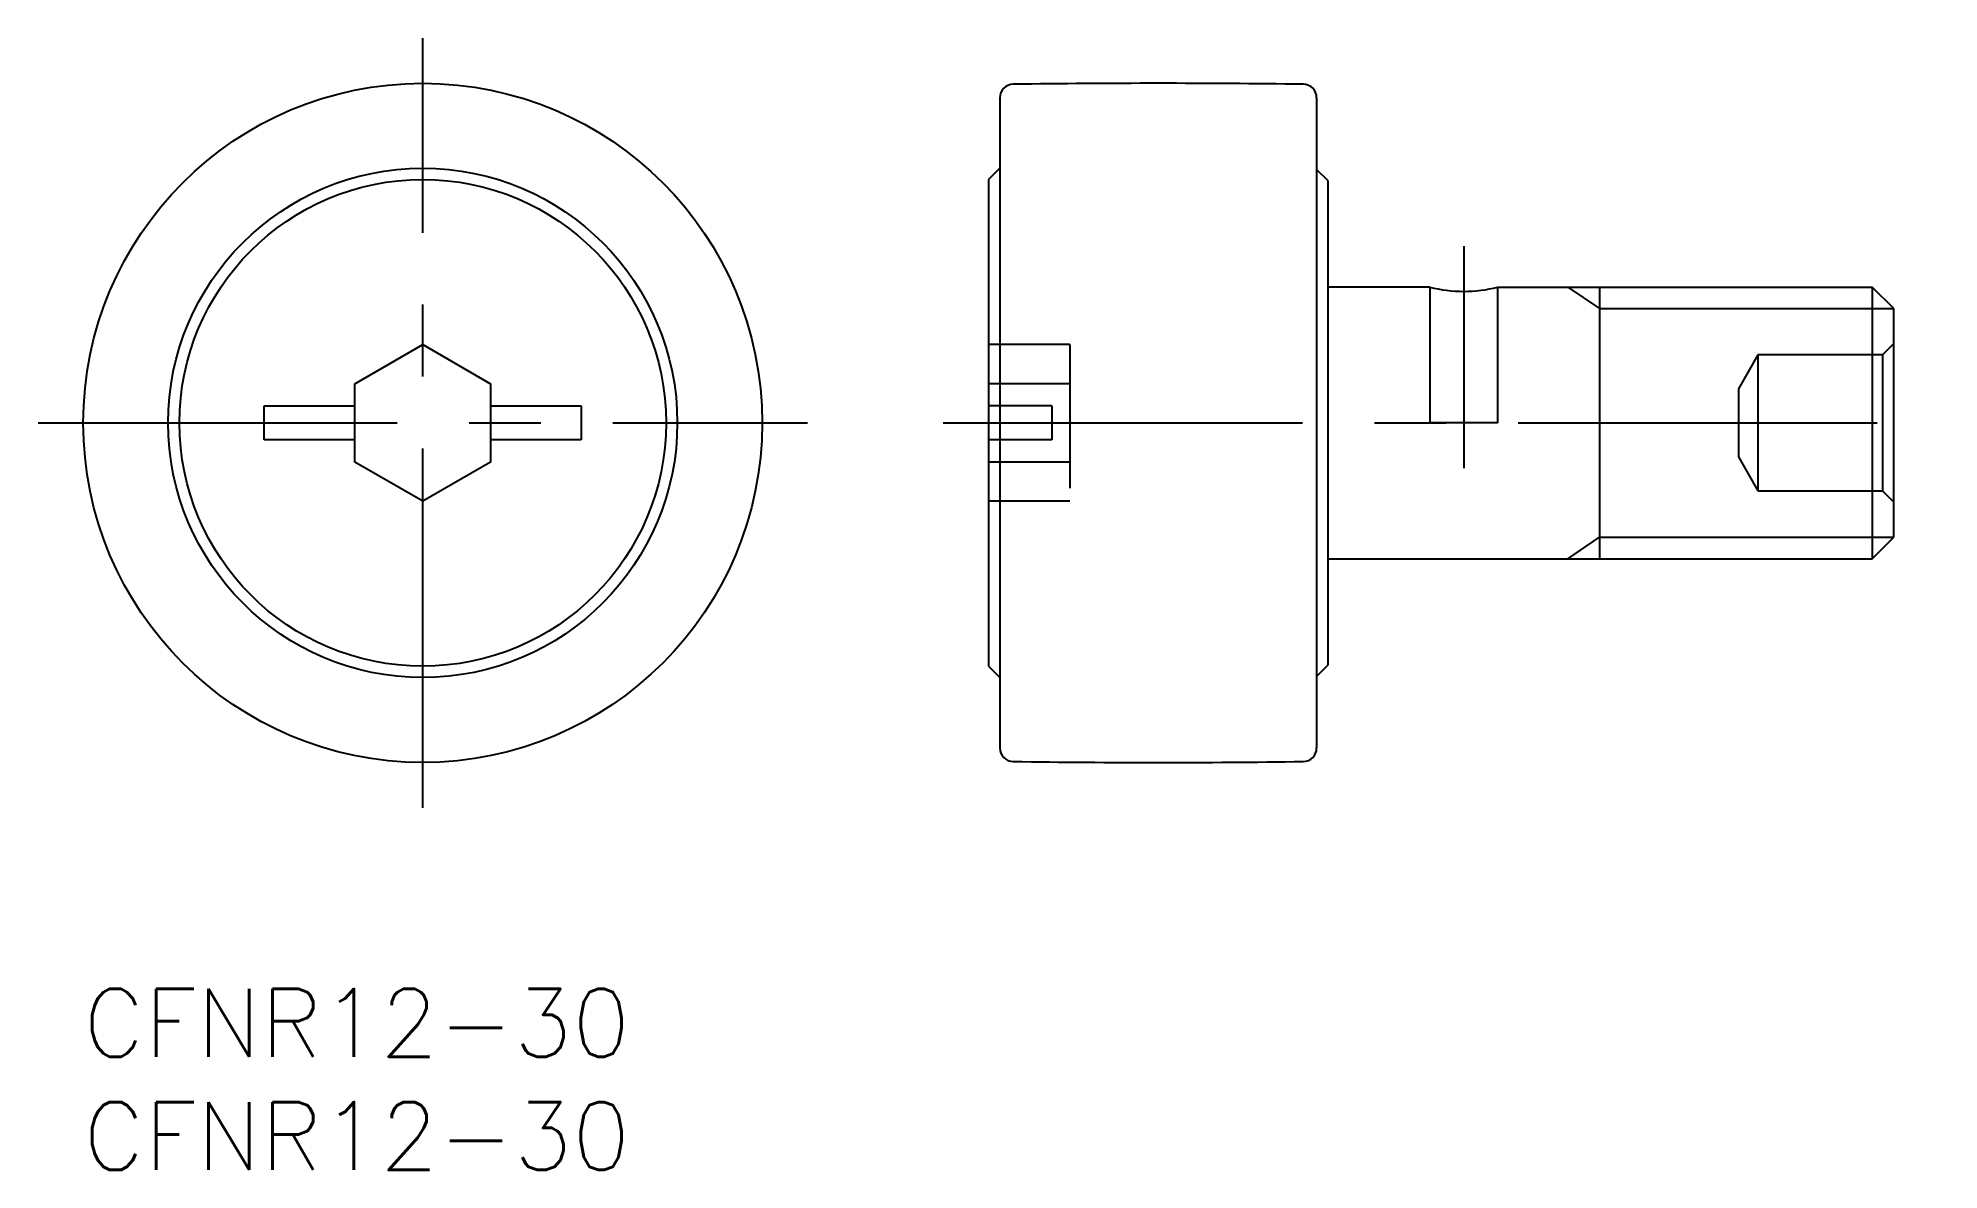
# Model space of a CAD drawing. Extents: x -2 to 82, y -8 to 42.
import ezdxf

# ---------------------------------------------------------------- set-up
doc = ezdxf.new("R2010")
doc.units = 0
doc.header["$LTSCALE"] = 0.5
doc.linetypes.add('CENTER', pattern=[50.8, 31.75, -6.35, 6.35, -6.35])
doc.linetypes.add('DASHED', pattern=[19.05, 12.7, -6.35])
for name, color, linetype in [('MSM_CENTER', 1, 'CENTER'), ('MSM_CONTINUOUS', 7, 'CONTINUOUS'), ('MSM_DASHED', 4, 'DASHED'), ('MSM_NARROW', 5, 'CONTINUOUS'), ('MSM_PART_NUMBER', 7, 'CONTINUOUS')]:
    doc.layers.add(name, color=color, linetype=linetype)
doc.styles.get("Standard").update_dxf_attribs({"font": 'txt.shx', "height": 3, "bigfont": 'bigfont.shx'})

# ---------------------------------------------------------------- blocks, each defined once
blk = doc.blocks.new('*U14')
at = {"layer": 'MSM_PART_NUMBER'}
blk.add_text('CFNR12-30', height=3, dxfattribs=at).set_placement((0, -3))
blk = doc.blocks.new('*U15')
at = {"layer": 'MSM_PART_NUMBER'}
blk.add_text('CFNR12-30', height=3, dxfattribs=at).set_placement((0, -8))

msp = doc.modelspace()

# ---------------------------------------------------------------- linework, layer by layer
at = {"layer": 'MSM_CENTER'}
for p, q in [((15, 8), (15, 42)), ((61, 32.81), (61, 23)), ((-2, 25), (32, 25)), ((38, 25), (82, 25))]:
    msp.add_line(p, q, dxfattribs=at)
at = {"layer": 'MSM_CONTINUOUS'}
for p, q in [((40.5, 39.359), (40.5, 10.641)), ((54.5, 39.359), (54.5, 10.641)), ((40.5, 36.25), (40, 35.75)), ((55, 35.7), (54.5, 36.2)), ((40, 35.75), (40, 14.25)), ((55, 35.7), (55, 14.3)), ((59.5, 31), (55, 31)), ((62.5, 31), (79.053, 31)), ((67, 31), (67, 19)), ((80, 30.053), (79.053, 31)), ((79.053, 31), (79.053, 19)), ((80, 19.947), (80, 30.053)), ((12, 26.732), (15, 28.464)), ((15, 28.464), (18, 26.732)), ((12, 23.268), (12, 26.732)), ((18, 26.732), (18, 23.268)), ((8, 24.25), (8, 25.75)), ((8, 25.75), (12, 25.75)), ((18, 25.75), (22, 25.75)), ((22, 25.75), (22, 24.25)), ((12, 24.25), (8, 24.25)), ((22, 24.25), (18, 24.25)), ((15, 21.536), (12, 23.268)), ((18, 23.268), (15, 21.536)), ((79.053, 19), (80, 19.947)), ((55, 19), (79.053, 19)), ((54.5, 13.8), (55, 14.3)), ((40, 14.25), (40.5, 13.75))]:
    msp.add_line(p, q, dxfattribs=at)
for radius in [15, 11.25, 10.75]:
    msp.add_circle((15, 25), radius, dxfattribs=at)
for centre, radius, start, end in [((41.1, 39.359), 0.6, 90.73427, 180), ((47.5, -460), 500, 89.26571, 90.73429), ((53.9, 39.359), 0.6, 0, 89.26571), ((61, 36.838), 6.028, 255.59058, 284.40942), ((41.1, 10.641), 0.6, 180, 269.26573), ((53.9, 10.641), 0.6, 270.73429, 0), ((47.5, 510), 500, 269.26571, 270.73429)]:
    msp.add_arc(centre, radius, start, end, dxfattribs=at)
at = {"layer": 'MSM_DASHED'}
for p, q in [((59.5, 31), (59.5, 25)), ((62.5, 25), (62.5, 31)), ((43.6, 28.464), (40, 28.464)), ((43.6, 28.464), (43.6, 21.536)), ((74, 28), (73.134, 26.5)), ((79.5, 28), (74, 28)), ((74, 28), (74, 22)), ((80, 28.5), (79.5, 28)), ((79.5, 28), (79.5, 22)), ((43.6, 26.732), (40, 26.732)), ((73.134, 26.5), (73.134, 23.5)), ((42.8, 25.75), (40, 25.75)), ((42.8, 25.75), (42.8, 24.25)), ((62.5, 25), (59.5, 25)), ((42.8, 24.25), (40, 24.25)), ((43.6, 23.268), (40, 23.268)), ((73.134, 23.5), (74, 22)), ((74, 22), (79.5, 22)), ((79.5, 22), (80, 21.5)), ((43.6, 21.536), (40, 21.536))]:
    msp.add_line(p, q, dxfattribs=at)
at = {"layer": 'MSM_NARROW'}
for p, q in [((65.594, 31), (67, 30.053)), ((67, 30.053), (80, 30.053)), ((65.594, 19), (67, 19.947)), ((67, 19.947), (80, 19.947))]:
    msp.add_line(p, q, dxfattribs=at)

# ---------------------------------------------------------------- block references
at = {"layer": 'MSM_CONTINUOUS'}
for name in ['*U14', '*U15']:
    msp.add_blockref(name, (0, 0), dxfattribs=at)

doc.saveas('drawing.dxf')
